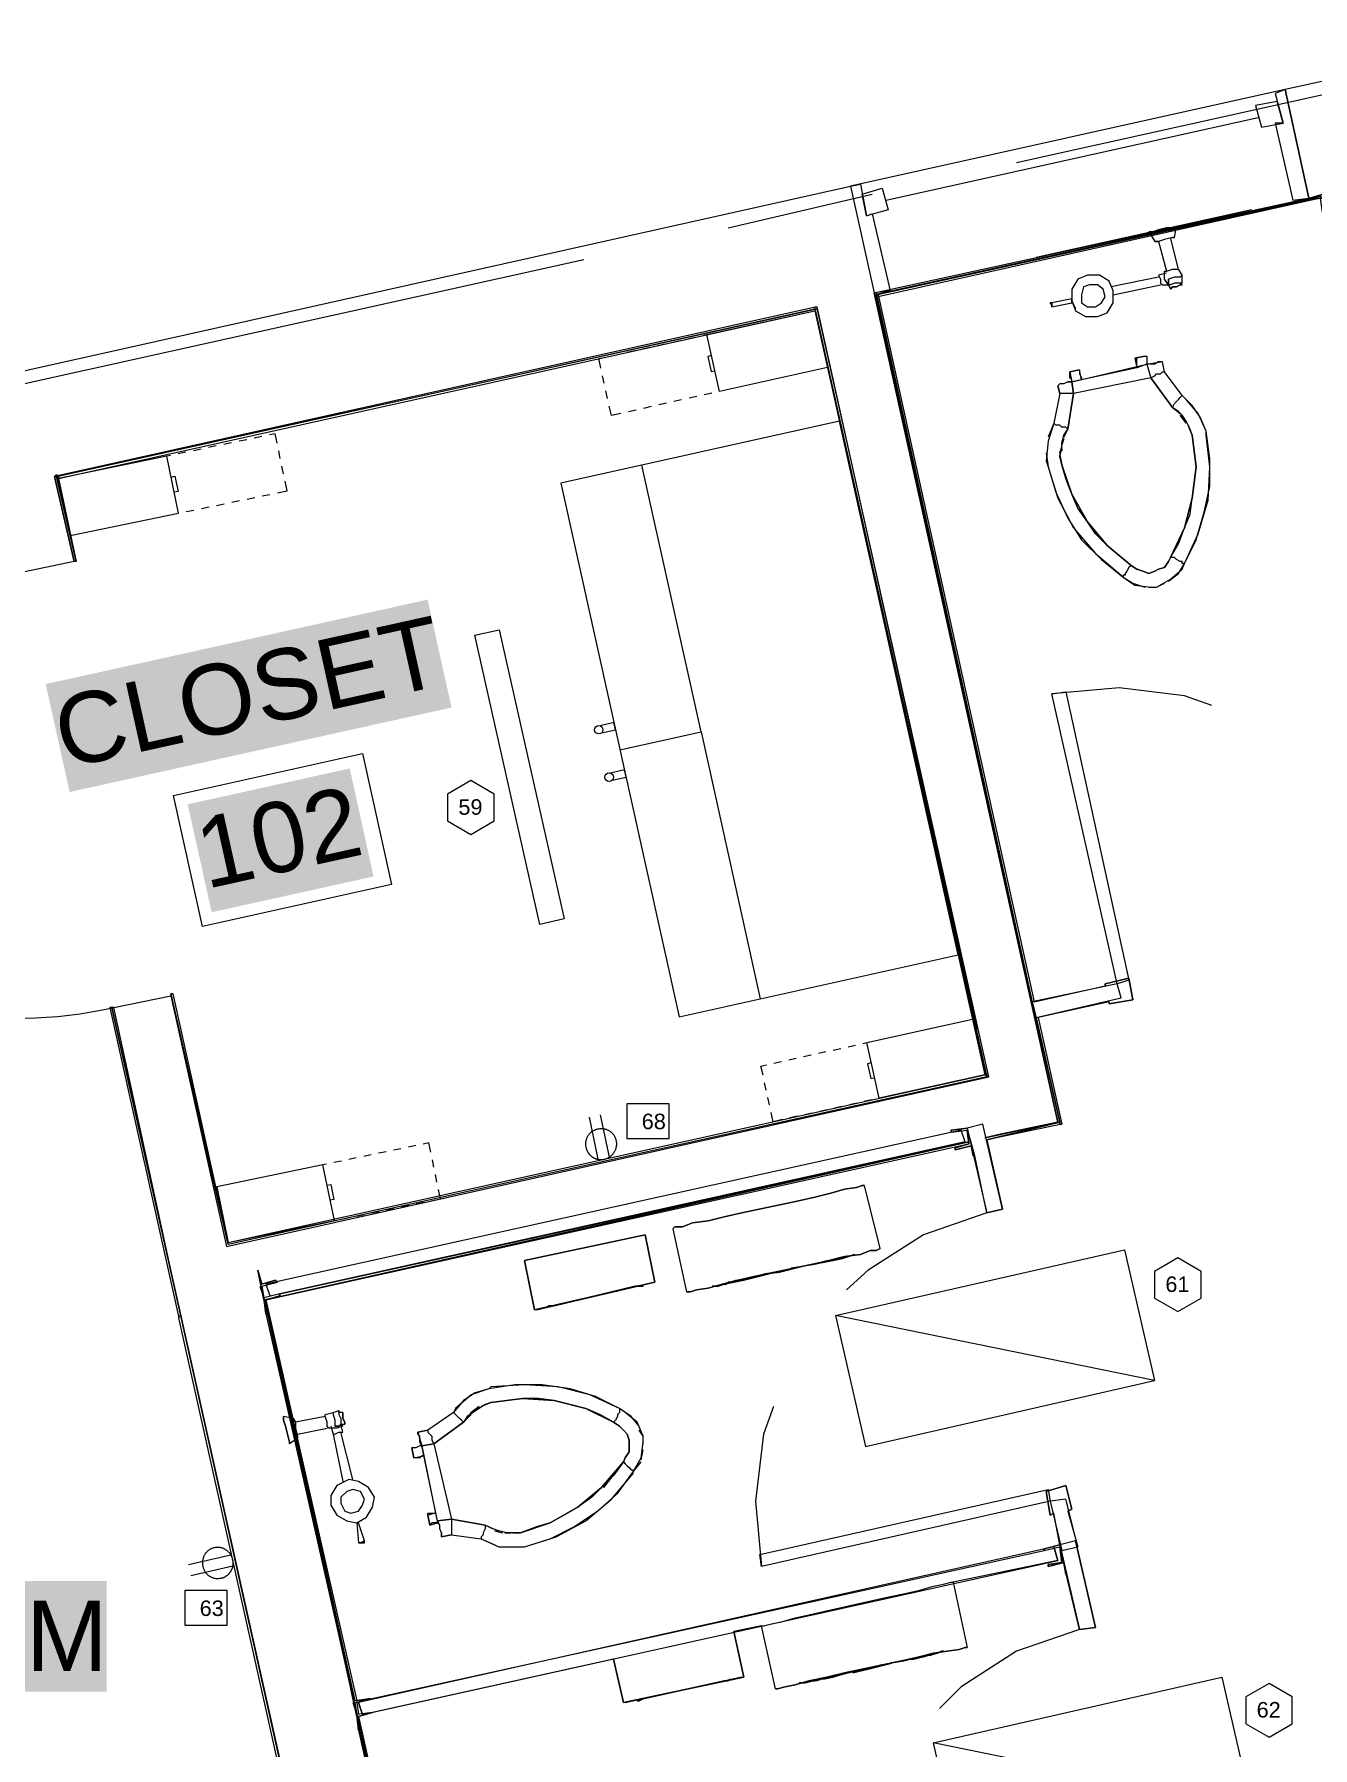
# Model space of a CAD drawing. Header units: inches. Extents: x 0.9 to 36.3, y 0.7 to 23.3.
# Drawn here: x 23.295 to 24.374, y 12.618 to 14.064 of the extents above; entities that cross this region are included whole.
import ezdxf

# ---------------------------------------------------------------- set-up
doc = ezdxf.new("R2010")
doc.units = ezdxf.units.IN
doc.layers.get('0').update_dxf_attribs({"color": 1})
for name, color, linetype, lineweight, true_color in [('Blocks', 7, 'Continuous', 5, 0x9a9c7f), ('Boarder for name', 7, 'Continuous', 5, 0x777777), ('Doors', 7, 'Continuous', 5, 0xf2db9c), ('Lights', 7, 'Continuous', 5, 0xff0a0a), ('Numbering Lights', 1, 'Continuous', 0, 0xff0000), ('PDF_Geometry', 7, 'Continuous', 9, 0x777777)]:
    doc.layers.add(name, color=color, linetype=linetype, lineweight=lineweight, true_color=true_color)
doc.layers.add('Numbering receptecles', color=170, linetype='Continuous', lineweight=0)
doc.layers.add('Receptacles', color=170, linetype='Continuous', lineweight=0)
doc.layers.add('PDF_Solid Fills', color=7, linetype='Continuous', true_color=0xffffff)
doc.layers.add('PDF_Text', color=7, linetype='Continuous')
doc.styles.add('PDF Arial', font='arial.ttf')
doc.styles.get("Standard").update_dxf_attribs({"font": 'arial.ttf'})

# ---------------------------------------------------------------- blocks, each defined once
blk = doc.blocks.new('File Cabinet - Letter')
at = {"linetype": 'Continuous'}
for p, q in [((0, 0), (15, 0)), ((0, -28.5), (0, 0)), ((15, 0), (15, -28.5)), ((15, -28.5), (0, -28.5)), ((0, -29.5), (0, -28.5)), ((5.5, -28.5), (5.5, -29.5)), ((5.5, -29.5), (9.5, -29.5)), ((9.5, -29.5), (9.5, -28.5)), ((15, -30.5), (15, -32.5)), ((0, -33.5), (0, -31.5)), ((15, -34.5), (15, -36.5)), ((0, -37.5), (0, -35.5)), ((0, -41.5), (0, -39.5)), ((15, -38.5), (15, -40.5)), ((0, -45.5), (0, -43.5)), ((15, -42.5), (15, -44.5)), ((0, -49.5), (0, -47.5)), ((15, -46.5), (15, -48.5)), ((0, -53.5), (0, -51.5)), ((15, -50.5), (15, -52.5)), ((0, -57), (0, -55.5)), ((2.5, -57), (0, -57)), ((6.5, -57), (4.5, -57)), ((10.5, -57), (8.5, -57)), ((15, -57), (12.5, -57)), ((15, -54.5), (15, -57))]:
    blk.add_line(p, q, dxfattribs=at)

msp = doc.modelspace()

# ---------------------------------------------------------------- linework, layer by layer
at = {"layer": 'Blocks', "linetype": 'ByBlock'}
for p, q in [((23.8579, 13.4755), (23.808, 13.7008)), ((23.7895, 13.4604), (23.8579, 13.4755)), ((23.8579, 13.4755), (23.9078, 13.2503))]:
    msp.add_line(p, q, dxfattribs=at)
msp.add_lwpolyline([(23.7395, 13.6856), (23.8396, 13.2351), (24.0748, 13.2874), (23.9747, 13.7379)], close=True, dxfattribs=at)
for points in [[(23.774, 13.4748), (23.7858, 13.4774), (23.7844, 13.4834), (23.7727, 13.4808)], [(23.7829, 13.4347), (23.7947, 13.4373), (23.7933, 13.4434), (23.7816, 13.4408)]]:
    msp.add_lwpolyline(points, dxfattribs=at)
for centre in [(23.7716, 13.4774), (23.7804, 13.4373)]:
    msp.add_circle(centre, 0.00359, dxfattribs=at)
at = {"layer": 'Boarder for name', "linetype": 'ByBlock'}
msp.add_lwpolyline([(23.4128, 13.422), (23.5723, 13.4573), (23.5968, 13.3467), (23.4374, 13.3113)], close=True, dxfattribs=at)
at = {"layer": 'Doors', "linetype": 'ByBlock'}
for points in [[(24.289, 13.4978), (24.2657, 13.5061), (24.2107, 13.5128), (24.154, 13.5078), (24.1657, 13.5095), (24.219, 13.2661), (24.209, 13.2628), (24.154, 13.5078)], [(24.199, 13.2628), (24.219, 13.2678), (24.199, 13.2628)], [(24.2023, 13.2461), (24.2223, 13.2495), (24.2023, 13.2461)], [(24.2023, 13.2478), (24.2023, 13.2461), (24.2023, 13.2478)], [(24.099, 13.0695), (24.0457, 13.0511), (23.999, 13.0211), (23.9807, 13.0045)], [(23.4857, 13.0078), (23.489, 12.9978), (23.4907, 12.9845), (23.489, 12.9978), (23.4924, 12.9845), (23.4907, 12.9845), (23.5624, 12.6678), (23.5657, 12.6578), (23.5774, 12.6595), (23.579, 12.6595), (24.1474, 12.7845), (24.1474, 12.7861), (24.1607, 12.7895), (24.1557, 12.8161)], [(23.919, 12.9061), (23.9107, 12.8828), (23.904, 12.8261), (23.909, 12.7711), (23.9074, 12.7811), (24.1507, 12.8361), (24.1524, 12.8261), (23.909, 12.7711)], [(24.1524, 12.8145), (24.149, 12.8345), (24.1524, 12.8145)], [(24.1707, 12.8195), (24.1657, 12.8395), (24.1707, 12.8195)], [(24.1673, 12.8178), (24.1707, 12.8195), (24.1673, 12.8178)], [(24.1673, 12.8178), (24.1757, 12.7878)], [(24.1773, 12.7178), (24.124, 12.6995), (24.0774, 12.6695), (24.059, 12.6512)]]:
    msp.add_lwpolyline(points, dxfattribs=at)
for points in [[(24.219, 13.2678), (24.2223, 13.2495)], [(24.199, 13.2628), (24.199, 13.2611)], [(24.149, 12.8345), (24.1657, 12.8395)], [(24.1524, 12.8145), (24.1557, 12.8161)]]:
    msp.add_lwpolyline(points, close=True, dxfattribs=at)
msp.add_arc((23.2808, 13.6101), 0.3762, 192.8969, 282.5197, dxfattribs=at)
at = {"layer": 'Lights', "linetype": 'ByBlock'}
msp.add_lwpolyline([(23.6671, 13.5571), (23.6876, 13.5617), (23.7425, 13.3177), (23.722, 13.3131)], close=True, dxfattribs=at)
for points in [[(23.9715, 12.9829), (24.2152, 13.0385), (24.2404, 12.9281), (23.9715, 12.9829), (23.9966, 12.8725), (24.2404, 12.9281)], [(24.0537, 12.6222), (24.2974, 12.6777), (24.3226, 12.5673), (24.0537, 12.6222), (24.0788, 12.5118), (24.3226, 12.5673)]]:
    msp.add_lwpolyline(points, dxfattribs=at)
at = {"layer": 'Numbering Lights', "linetype": 'ByBlock', "ltscale": 0.001}
for points in [[(23.6637, 13.4344), (23.6441, 13.4231), (23.6441, 13.4004), (23.6637, 13.389), (23.6834, 13.4004), (23.6834, 13.4231)], [(24.2602, 13.0316), (24.2405, 13.0202), (24.2405, 12.9975), (24.2602, 12.9862), (24.2798, 12.9975), (24.2798, 13.0202)], [(24.3372, 12.6724), (24.3175, 12.6611), (24.3175, 12.6384), (24.3372, 12.6271), (24.3568, 12.6384), (24.3568, 12.6611)]]:
    msp.add_lwpolyline(points, close=True, dxfattribs=at)
at = {"layer": 'Numbering receptecles', "linetype": 'ByBlock', "ltscale": 0.001}
for points in [[(23.7957, 13.162), (23.8307, 13.162), (23.8307, 13.1321), (23.7957, 13.1321)], [(23.4228, 12.7511), (23.4578, 12.7511), (23.4578, 12.7212), (23.4228, 12.7212)]]:
    msp.add_lwpolyline(points, close=True, dxfattribs=at)
at = {"layer": 'PDF_Geometry', "linetype": 'ByBlock'}
for points in [[(24.124, 13.9561), (24.6123, 14.0644)], [(24.5173, 13.3178), (24.7507, 12.2762), (24.7973, 12.2862), (25.3906, 12.4178), (25.399, 12.3778), (25.4473, 12.3878), (25.434, 12.4495), (25.6623, 12.4995), (25.6523, 12.5478), (25.4223, 12.4978), (25.374, 12.4862), (24.7823, 12.3545), (24.4307, 13.9394), (24.4623, 13.9478), (24.4423, 14.0378), (24.3507, 14.0178), (24.3707, 13.9261), (24.3823, 13.9294), (24.3823, 13.9278)], [(24.0974, 13.1328), (24.159, 13.1461), (24.004, 13.8461), (24.3707, 13.9261), (24.3507, 14.0178), (23.984, 13.9361), (24.004, 13.8461)], [(24.3507, 14.0178), (24.3423, 14.0144), (24.349, 13.9894), (24.3423, 13.9894), (24.3573, 13.9244), (24.3707, 13.9261)], [(24.014, 13.9244), (24.329, 13.9944)], [(22.9691, 13.7094), (23.984, 13.9361), (24.004, 13.8461), (24.159, 13.1461), (24.1107, 13.1361), (24.0974, 13.1328)], [(23.8807, 13.9011), (24.0024, 13.9294)], [(23.984, 13.9361), (23.9924, 13.9378), (23.9974, 13.9111), (24.0024, 13.9128), (24.0174, 13.8478), (24.004, 13.8461)], [(24.3823, 13.9294), (24.3823, 13.9278), (24.004, 13.8444)], [(24.3923, 13.9294), (24.3807, 13.9261), (24.369, 13.9244), (24.3807, 13.9261), (24.3823, 13.9261), (24.3807, 13.9261), (24.0074, 13.8428)], [(24.4023, 13.5761), (24.4573, 13.5878), (24.384, 13.9144), (24.3823, 13.9144), (24.3807, 13.9261), (24.369, 13.9244), (24.3807, 13.9261), (24.3807, 13.9278), (24.369, 13.9244), (24.3807, 13.9278), (24.3907, 13.9294)], [(24.0057, 13.8461), (24.1374, 13.2478), (24.0057, 13.8444), (24.369, 13.9244)], [(24.3223, 13.9161), (24.1407, 13.8761)], [(24.3807, 13.9278), (24.369, 13.9244), (24.3807, 13.9278)], [(24.2573, 13.8928), (24.259, 13.9028)], [(24.2357, 13.8978), (24.2407, 13.8894), (24.244, 13.8894), (24.2507, 13.8644)], [(24.2557, 13.8928), (24.2573, 13.8928), (24.2557, 13.8928), (24.249, 13.8911), (24.244, 13.8894), (24.2407, 13.8894)], [(24.264, 13.8544), (24.264, 13.8611), (24.2607, 13.8661), (24.254, 13.8928)], [(23.2707, 13.7661), (23.759, 13.8744)], [(24.174, 13.8311), (24.1823, 13.8261), (24.1923, 13.8261), (24.2007, 13.8294), (24.2057, 13.8378), (24.2057, 13.8478), (24.2023, 13.8561), (24.194, 13.8611), (24.184, 13.8611), (24.1757, 13.8578), (24.1707, 13.8494), (24.1707, 13.8394), (24.174, 13.8311), (24.1823, 13.8261), (24.1923, 13.8261), (24.2007, 13.8294), (24.2057, 13.8378), (24.2057, 13.8478), (24.2023, 13.8561), (24.194, 13.8611), (24.184, 13.8611), (24.1757, 13.8578), (24.1707, 13.8494), (24.1707, 13.8394), (24.174, 13.8328)], [(24.244, 13.8594), (24.204, 13.8511)], [(24.2507, 13.8628), (24.244, 13.8611), (24.2457, 13.8578), (24.2457, 13.8544), (24.2473, 13.8528), (24.2523, 13.8528), (24.254, 13.8494)], [(24.264, 13.8528), (24.2623, 13.8544), (24.264, 13.8544), (24.2623, 13.8544), (24.2573, 13.8544), (24.254, 13.8528), (24.2523, 13.8528), (24.249, 13.8578), (24.249, 13.8644), (24.2507, 13.8644), (24.2557, 13.8661), (24.259, 13.8661), (24.2607, 13.8661)], [(24.264, 13.8611), (24.2623, 13.8594), (24.2573, 13.8594), (24.2523, 13.8578)], [(24.004, 13.8461), (24.004, 13.8461)], [(24.0074, 13.8444), (24.139, 13.2478), (24.199, 13.2611)], [(24.2057, 13.8444), (24.2457, 13.8528)], [(24.2573, 13.8544), (24.254, 13.8528), (24.2523, 13.8528)], [(22.2958, 10.8096), (23.8224, 11.1479), (23.8274, 11.1495), (23.419, 12.9828), (23.3624, 13.2428), (23.4107, 13.2528), (23.4574, 13.0411), (24.1007, 13.1845), (23.9557, 13.8344), (23.3124, 13.6911), (23.3291, 13.6194), (23.2807, 13.6094)], [(23.9557, 13.8344), (23.3124, 13.6911), (23.9557, 13.8328)], [(23.3157, 13.6911), (23.3157, 13.6894), (23.3307, 13.6194), (23.3141, 13.6911), (23.954, 13.8328), (24.099, 13.1845), (23.954, 13.8344), (23.9557, 13.8344), (24.0907, 13.2245)], [(23.3157, 13.6894), (23.954, 13.8311), (24.0974, 13.1861), (24.099, 13.1861), (24.099, 13.1845), (23.459, 13.0428), (23.4107, 13.2545), (23.459, 13.0428), (23.459, 13.0445), (23.4124, 13.2545), (23.4107, 13.2545), (23.4107, 13.2528), (23.4574, 13.0411), (24.1007, 13.1845)], [(24.1707, 13.8411), (24.154, 13.8378), (24.1524, 13.8378)], [(24.154, 13.8344), (24.1707, 13.8378)], [(24.154, 13.8344), (24.154, 13.8344)], [(24.1673, 13.7711), (24.1707, 13.7711), (24.234, 13.7861), (24.2373, 13.7744), (24.1723, 13.7611), (24.1707, 13.7711), (24.1673, 13.7711), (24.164, 13.7694), (24.1624, 13.7694), (24.1607, 13.7694), (24.159, 13.7678), (24.1607, 13.7611), (24.1557, 13.7361), (24.1507, 13.7211), (24.149, 13.7044), (24.1507, 13.6994), (24.159, 13.6728), (24.1723, 13.6478), (24.1907, 13.6261), (24.2123, 13.6078), (24.214, 13.6061), (24.224, 13.5994), (24.2373, 13.5978), (24.2423, 13.5978), (24.254, 13.6044), (24.264, 13.6128), (24.2657, 13.6178), (24.2773, 13.6428), (24.2857, 13.6711), (24.2873, 13.6994), (24.284, 13.7261), (24.284, 13.7294), (24.2773, 13.7444), (24.2673, 13.7561), (24.264, 13.7594), (24.249, 13.7794), (24.2473, 13.7878), (24.2457, 13.7878), (24.244, 13.7878), (24.2407, 13.7861), (24.2373, 13.7861), (24.234, 13.7861), (24.2457, 13.7878)], [(24.2323, 13.7928), (24.224, 13.7911), (24.2323, 13.7928), (24.234, 13.7928), (24.234, 13.7911), (24.234, 13.7894), (24.234, 13.7878), (24.234, 13.7861), (24.2257, 13.7828), (24.179, 13.7728), (24.1707, 13.7711), (24.1723, 13.7611), (24.1673, 13.7311), (24.164, 13.7244), (24.1673, 13.7311), (24.1657, 13.7328), (24.1624, 13.7328), (24.1607, 13.7344), (24.159, 13.7344), (24.1574, 13.7344), (24.1557, 13.7361), (24.1507, 13.7244)], [(24.234, 13.7861), (24.2373, 13.7744), (24.2407, 13.7761), (24.2423, 13.7778), (24.2457, 13.7778), (24.2473, 13.7794), (24.249, 13.7794), (24.2473, 13.7878)], [(24.2373, 13.7744), (24.2557, 13.7494), (24.2623, 13.7444), (24.2557, 13.7494), (24.2373, 13.7744), (24.1723, 13.7611), (24.1707, 13.7611), (24.1673, 13.7611), (24.164, 13.7611), (24.1624, 13.7611), (24.1607, 13.7611), (24.1557, 13.7361)], [(24.2523, 13.6028), (24.2607, 13.6094), (24.2657, 13.6178), (24.2757, 13.6378), (24.2823, 13.6611), (24.2873, 13.6828), (24.2873, 13.7061), (24.284, 13.7294), (24.279, 13.7411), (24.2723, 13.7511), (24.264, 13.7594), (24.249, 13.7794)], [(24.1607, 13.7611), (24.159, 13.7678)], [(24.1624, 13.7011), (24.1607, 13.7078), (24.1624, 13.7144), (24.1624, 13.7194), (24.164, 13.7261), (24.1673, 13.7311), (24.1723, 13.7611)], [(24.269, 13.7344), (24.2723, 13.7261), (24.2707, 13.7311), (24.2673, 13.7378), (24.264, 13.7428), (24.2607, 13.7461), (24.2557, 13.7494), (24.2573, 13.7528), (24.259, 13.7544), (24.2607, 13.7561), (24.2623, 13.7578), (24.264, 13.7594)], [(24.2557, 13.7494), (24.2623, 13.7444)], [(24.2673, 13.7361), (24.2623, 13.7428), (24.2673, 13.7361), (24.264, 13.7428)], [(24.1607, 13.7111), (24.1624, 13.7161), (24.1607, 13.7111), (24.1607, 13.7094), (24.1624, 13.7011), (24.1707, 13.6761), (24.184, 13.6528), (24.2007, 13.6328), (24.2207, 13.6161), (24.2257, 13.6128), (24.2307, 13.6111), (24.2357, 13.6094), (24.2407, 13.6111), (24.244, 13.6128), (24.249, 13.6144), (24.2523, 13.6194), (24.254, 13.6228), (24.2657, 13.6478), (24.2723, 13.6728), (24.2757, 13.6994), (24.2723, 13.7261), (24.269, 13.7344), (24.2723, 13.7261), (24.2757, 13.6994), (24.2723, 13.6728), (24.2657, 13.6478), (24.254, 13.6228), (24.2607, 13.6344), (24.2657, 13.6478), (24.2707, 13.6594), (24.2723, 13.6728), (24.274, 13.6861), (24.2757, 13.6994), (24.274, 13.7128), (24.2723, 13.7261), (24.2757, 13.6994), (24.2723, 13.6728), (24.2657, 13.6478), (24.254, 13.6228)], [(24.1624, 13.7211), (24.1624, 13.7194)], [(24.1624, 13.7144), (24.1624, 13.7128)], [(24.149, 13.7111), (24.1507, 13.6994), (24.1574, 13.6778), (24.1673, 13.6561), (24.179, 13.6378), (24.1957, 13.6211), (24.214, 13.6061), (24.2223, 13.6011), (24.2323, 13.5978)], [(24.2657, 13.6178), (24.264, 13.6178), (24.264, 13.6194), (24.2623, 13.6194), (24.259, 13.6211), (24.2573, 13.6228), (24.254, 13.6228), (24.2523, 13.6194), (24.249, 13.6144), (24.244, 13.6128), (24.2407, 13.6111), (24.2357, 13.6094), (24.2307, 13.6111), (24.2257, 13.6128), (24.2207, 13.6161), (24.2007, 13.6328), (24.184, 13.6528), (24.1707, 13.6761), (24.1624, 13.7011), (24.1607, 13.7094)], [(24.2207, 13.6161), (24.2107, 13.6244), (24.2007, 13.6328), (24.1907, 13.6428), (24.184, 13.6528), (24.1757, 13.6644), (24.1707, 13.6761), (24.1657, 13.6894), (24.1624, 13.7011), (24.1707, 13.6761), (24.184, 13.6528), (24.2007, 13.6328), (24.2207, 13.6161), (24.219, 13.6144), (24.2173, 13.6111), (24.2157, 13.6094), (24.2157, 13.6078), (24.214, 13.6078), (24.214, 13.6061)], [(23.3307, 13.6194), (23.3307, 13.6194)], [(24.2357, 13.5978), (24.2423, 13.5978), (24.249, 13.6011)], [(23.419, 12.9828), (23.3624, 13.2428), (23.3607, 13.2428), (23.359, 13.2428), (23.4174, 12.9811), (23.4174, 12.9828), (23.419, 12.9828), (23.7907, 11.3145)], [(23.419, 12.9828), (23.3607, 13.2428), (23.419, 12.9828)], [(24.2023, 13.2478), (24.1424, 13.2345), (24.1624, 13.1445), (24.1607, 13.1445), (24.1607, 13.1461), (24.1607, 13.1445), (24.1624, 13.1445), (24.099, 13.1311), (24.1607, 13.1461), (24.099, 13.1311), (24.1124, 13.0728), (24.0957, 13.1445), (24.0824, 13.1411), (24.099, 13.0695), (24.1124, 13.0728), (24.099, 13.0695), (24.089, 13.1178), (24.0874, 13.1178), (24.0857, 13.1261), (24.0724, 13.1228), (24.0724, 13.1245), (24.084, 13.1278), (24.0824, 13.1395)], [(24.1407, 13.2345), (24.1607, 13.1461), (24.1407, 13.2345)], [(24.069, 13.1378), (24.069, 13.1395), (24.0824, 13.1411)], [(24.0807, 13.1295), (23.5024, 13.0011), (23.5024, 12.9995), (23.4907, 12.9961), (24.084, 13.1278)], [(24.084, 13.1295), (23.4907, 12.9961), (24.084, 13.1295)], [(23.5024, 13.0011), (24.084, 13.1295)], [(23.5024, 13.0011), (24.084, 13.1295)], [(24.009, 13.0395), (23.9957, 13.0928)], [(23.834, 13.0561), (23.8457, 13.0028)], [(23.9774, 13.0311), (23.9757, 13.0311), (23.9724, 13.0311), (23.9674, 13.0295), (23.9607, 13.0278), (23.954, 13.0261), (23.934, 13.0228), (23.9507, 13.0261), (23.9574, 13.0278), (23.964, 13.0295), (23.969, 13.0295), (23.974, 13.0311), (23.9774, 13.0311), (23.9774, 13.0328)], [(23.489, 12.9961), (23.484, 13.0211), (23.4874, 13.0095), (23.499, 13.0128), (23.5007, 13.0111)], [(23.4874, 13.0078), (23.489, 12.9978)], [(23.819, 13.0111), (23.719, 12.9878), (23.819, 13.0111)], [(23.8024, 13.0078), (23.734, 12.9911), (23.8024, 13.0078)], [(23.489, 12.9978), (23.8957, 11.1645), (24.534, 11.3062)], [(23.4907, 12.9961), (23.4907, 12.9961)], [(23.4907, 12.9845), (23.4924, 12.9845), (23.4907, 12.9961), (23.5657, 12.6578), (23.4907, 12.9961), (23.5674, 12.6578)], [(23.4907, 12.9961), (23.4907, 12.9961)], [(23.7857, 11.3262), (23.4174, 12.9811), (23.4174, 12.9828)], [(23.7874, 11.3262), (23.419, 12.9828), (23.7874, 11.3262)], [(23.639, 12.7995), (23.639, 12.7961), (23.6474, 12.7978), (23.6724, 12.7945), (23.6874, 12.7878), (23.704, 12.7878), (23.709, 12.7878), (23.7357, 12.7961), (23.7607, 12.8095), (23.7824, 12.8278), (23.8007, 12.8495), (23.8007, 12.8511), (23.8074, 12.8628), (23.809, 12.8761), (23.809, 12.8811), (23.804, 12.8928), (23.794, 12.9011), (23.789, 12.9045), (23.764, 12.9161), (23.7374, 12.9228), (23.709, 12.9245), (23.6807, 12.9228), (23.679, 12.9211), (23.664, 12.9161), (23.6507, 12.9045), (23.649, 12.9011), (23.6274, 12.8861), (23.619, 12.8845), (23.6274, 12.8861), (23.6274, 12.8845), (23.629, 12.8828), (23.6307, 12.8811), (23.6307, 12.8778), (23.6324, 12.8745), (23.6224, 12.8728), (23.624, 12.8645), (23.634, 12.8161), (23.6357, 12.8078), (23.6374, 12.8061)], [(23.8057, 12.8895), (23.799, 12.8978), (23.789, 12.9045), (23.769, 12.9145), (23.7474, 12.9211), (23.724, 12.9245), (23.7007, 12.9245), (23.679, 12.9211), (23.6674, 12.9178), (23.6574, 12.9111), (23.649, 12.9011), (23.6274, 12.8861)], [(23.5557, 12.9011), (23.5524, 12.9011), (23.5524, 12.9028), (23.5524, 12.8995), (23.554, 12.8961), (23.554, 12.8911), (23.5557, 12.8895), (23.5507, 12.8878), (23.544, 12.8878), (23.5424, 12.8895), (23.5424, 12.8928), (23.5407, 12.8978), (23.5407, 12.8995), (23.5474, 12.9011), (23.5524, 12.9028)], [(23.6707, 12.9061), (23.664, 12.9011), (23.6574, 12.8928), (23.6324, 12.8745), (23.6474, 12.8111), (23.6757, 12.8061), (23.6824, 12.8028), (23.6757, 12.8061), (23.6757, 12.8028), (23.674, 12.7995), (23.674, 12.7978), (23.6724, 12.7961), (23.6724, 12.7945), (23.684, 12.7895)], [(23.6724, 12.9061), (23.6807, 12.9095), (23.6757, 12.9078), (23.6707, 12.9045), (23.6657, 12.9011), (23.6607, 12.8978), (23.6574, 12.8928), (23.6557, 12.8945), (23.654, 12.8961), (23.6524, 12.8978), (23.6507, 12.8995), (23.649, 12.9011)], [(23.664, 12.9011), (23.6707, 12.9061), (23.6657, 12.9011)], [(23.7924, 12.8595), (23.784, 12.8478), (23.774, 12.8378), (23.7657, 12.8295), (23.754, 12.8211), (23.7424, 12.8145), (23.7307, 12.8078), (23.719, 12.8045), (23.7057, 12.7995), (23.7307, 12.8078), (23.754, 12.8211), (23.774, 12.8378), (23.754, 12.8211), (23.7307, 12.8078), (23.7057, 12.7995), (23.699, 12.7995), (23.7057, 12.7995), (23.7307, 12.8078), (23.754, 12.8211), (23.774, 12.8378), (23.7924, 12.8595), (23.794, 12.8628), (23.7974, 12.8678), (23.7974, 12.8728), (23.7974, 12.8778), (23.7957, 12.8828), (23.7924, 12.8861), (23.789, 12.8895), (23.784, 12.8928), (23.7607, 12.9045), (23.734, 12.9111), (23.7074, 12.9128), (23.6807, 12.9095), (23.6724, 12.9061), (23.6807, 12.9095), (23.7074, 12.9128), (23.734, 12.9111), (23.7607, 12.9045), (23.784, 12.8928), (23.7724, 12.8995), (23.7607, 12.9045), (23.7474, 12.9078), (23.734, 12.9111), (23.7207, 12.9128), (23.7074, 12.9128), (23.694, 12.9111), (23.6807, 12.9095), (23.7074, 12.9128), (23.734, 12.9111), (23.7607, 12.9045), (23.784, 12.8928)], [(23.789, 12.9045), (23.789, 12.9028), (23.789, 12.9011), (23.7874, 12.8995), (23.7874, 12.8978), (23.7857, 12.8945), (23.784, 12.8928), (23.789, 12.8895), (23.7924, 12.8861), (23.7957, 12.8828), (23.7974, 12.8778), (23.7974, 12.8728), (23.7974, 12.8678), (23.794, 12.8628), (23.7924, 12.8595), (23.7757, 12.8378), (23.7924, 12.8595), (23.794, 12.8578), (23.7957, 12.8561), (23.7974, 12.8545), (23.799, 12.8528), (23.8007, 12.8528), (23.8007, 12.8511)], [(23.514, 12.8961), (23.5057, 12.8978)], [(23.5407, 12.8978), (23.5157, 12.8928), (23.514, 12.8961), (23.5157, 12.8928), (23.5157, 12.8878), (23.5174, 12.8811), (23.5174, 12.8795), (23.5107, 12.8745)], [(23.5174, 12.8828), (23.5424, 12.8878)], [(23.5457, 12.8895), (23.5474, 12.8828), (23.549, 12.8828), (23.5524, 12.8845), (23.5557, 12.8845), (23.554, 12.8911), (23.5574, 12.8911)], [(23.5474, 12.9011), (23.5474, 12.8995), (23.549, 12.8945), (23.549, 12.8895)], [(23.554, 12.8961), (23.554, 12.8928), (23.554, 12.8911), (23.5557, 12.8895)], [(23.6224, 12.8728), (23.6324, 12.8745), (23.6574, 12.8928), (23.664, 12.8995), (23.6574, 12.8928)], [(23.5174, 12.8795), (23.5174, 12.8811)], [(23.5474, 12.8828), (23.5557, 12.8428)], [(23.564, 12.8445), (23.554, 12.8845)], [(23.6474, 12.7978), (23.639, 12.7961), (23.639, 12.7978), (23.639, 12.7995), (23.6374, 12.8028), (23.6374, 12.8061), (23.6357, 12.8095), (23.6224, 12.8728), (23.6207, 12.8728), (23.6174, 12.8711), (23.6157, 12.8711), (23.614, 12.8711), (23.6157, 12.8628), (23.614, 12.8711)], [(23.6324, 12.8745), (23.6474, 12.8111), (23.6357, 12.8095), (23.6474, 12.8111)], [(23.809, 12.8745), (23.809, 12.8811), (23.8057, 12.8861)], [(23.6957, 12.7878), (23.709, 12.7878), (23.7307, 12.7945), (23.7507, 12.8045), (23.7707, 12.8178), (23.7874, 12.8328), (23.8007, 12.8511), (23.8074, 12.8595)], [(23.8074, 12.8611), (23.809, 12.8695)], [(23.5674, 12.8078), (23.569, 12.7911)], [(23.5674, 12.8078), (23.569, 12.8078), (23.5674, 12.8078)], [(23.574, 12.7911), (23.574, 12.7928), (23.569, 12.8078)], [(23.7057, 12.7995), (23.699, 12.7995), (23.694, 12.7995), (23.6874, 12.8011), (23.6824, 12.8028), (23.6757, 12.8061), (23.6474, 12.8111), (23.6474, 12.8078), (23.6474, 12.8045), (23.6474, 12.8028), (23.6474, 12.7995), (23.6474, 12.7978), (23.6724, 12.7945)], [(23.689, 12.7995), (23.684, 12.8011), (23.6907, 12.7995)], [(23.6857, 12.8011), (23.6874, 12.8011)], [(23.569, 12.7911), (23.569, 12.7911)], [(23.5724, 12.6462), (24.159, 12.7761), (24.1557, 12.7878), (23.569, 12.6562), (23.5724, 12.6462), (23.569, 12.6562)], [(23.694, 12.7995), (23.6957, 12.7995)], [(24.1557, 12.7878), (24.159, 12.7761), (24.0707, 12.7578), (24.0824, 12.7028)], [(24.174, 12.7928), (24.1907, 12.7195), (24.174, 12.7928), (24.1607, 12.7895), (24.1773, 12.7178), (24.1907, 12.7195), (24.1773, 12.7178), (24.1657, 12.7661), (24.1657, 12.7645), (24.164, 12.7745), (24.1507, 12.7711), (24.1507, 12.7728), (24.1624, 12.7745), (24.1607, 12.7878)], [(23.909, 12.7211), (23.9107, 12.7211), (23.9174, 12.7228), (23.9257, 12.7245), (23.9374, 12.7278), (23.9524, 12.7311), (23.9674, 12.7345), (24.0124, 12.7445), (24.0274, 12.7478), (24.0424, 12.7511), (24.054, 12.7545), (24.0624, 12.7561), (24.069, 12.7578), (24.0707, 12.7578)], [(23.9207, 12.6678), (23.909, 12.7211), (23.8857, 12.7161)], [(23.784, 12.6928), (23.5807, 12.6478), (23.569, 12.6445)], [(23.9524, 12.6745), (23.954, 12.6745), (23.9574, 12.6762), (23.9624, 12.6762), (23.969, 12.6778), (23.9757, 12.6795), (23.994, 12.6845), (23.979, 12.6812), (23.9724, 12.6795), (23.9657, 12.6778), (23.9607, 12.6762), (23.9557, 12.6745), (23.9524, 12.6745), (23.9507, 12.6745)], [(23.8924, 12.6778), (23.794, 12.6562), (23.8924, 12.6778)], [(23.8774, 12.6745), (23.809, 12.6595), (23.8774, 12.6745)], [(23.5674, 12.6445), (23.5624, 12.6678), (23.5657, 12.6578), (23.5774, 12.6595), (23.579, 12.6595), (23.5774, 12.6595), (23.5657, 12.6578), (23.5624, 12.6678)], [(23.564, 12.6562), (23.5674, 12.6462), (23.569, 12.6328), (23.5674, 12.6462), (23.5707, 12.6328), (23.569, 12.6328), (23.6407, 12.3112), (23.6424, 12.3112), (23.644, 12.2995), (23.6574, 12.3028), (23.6574, 12.3012), (23.6574, 12.3028), (23.644, 12.2995), (23.6424, 12.3112), (23.6407, 12.3112)], [(23.5657, 12.6562), (23.5674, 12.6462)], [(23.5674, 12.6562), (23.569, 12.6462)], [(23.569, 12.6445), (23.5807, 12.6478), (23.569, 12.6445)], [(23.569, 12.6328), (23.5707, 12.6328), (23.569, 12.6445), (23.644, 12.2995), (23.569, 12.6445), (23.6457, 12.3012)]]:
    msp.add_lwpolyline(points, dxfattribs=at)
for points in [[(24.3257, 14.0044), (24.3307, 13.9861), (24.349, 13.9894), (24.344, 14.0078)], [(24.0107, 13.9344), (24.0157, 13.9161), (23.9974, 13.9111), (23.994, 13.9294)], [(24.2357, 13.8978), (24.239, 13.8978), (24.244, 13.8994), (24.2507, 13.9011), (24.2573, 13.9011), (24.259, 13.9028), (24.2573, 13.9011), (24.2507, 13.9011), (24.244, 13.8994), (24.239, 13.8978)], [(24.2523, 13.8528), (24.2523, 13.8561), (24.2523, 13.8578), (24.2523, 13.8561)], [(24.1907, 13.8344), (24.1957, 13.8378), (24.199, 13.8428), (24.1973, 13.8494), (24.1923, 13.8528), (24.1857, 13.8528), (24.1807, 13.8511), (24.179, 13.8444), (24.179, 13.8378), (24.184, 13.8344)], [(24.254, 13.8494), (24.2557, 13.8511), (24.259, 13.8511), (24.2623, 13.8528), (24.264, 13.8528), (24.2623, 13.8528), (24.259, 13.8511), (24.2557, 13.8511)], [(24.154, 13.8361), (24.1524, 13.8378), (24.154, 13.8361), (24.154, 13.8344), (24.154, 13.8361), (24.154, 13.8378), (24.154, 13.8361), (24.154, 13.8344)], [(24.1707, 13.8394), (24.1707, 13.8411), (24.1707, 13.8394), (24.1707, 13.8378)], [(24.2257, 13.7828), (24.2257, 13.7861), (24.2257, 13.7878), (24.2257, 13.7894), (24.2257, 13.7911), (24.224, 13.7911)], [(24.169, 13.7794), (24.1773, 13.7811)], [(24.1707, 13.7711), (24.1707, 13.7728), (24.169, 13.7744), (24.169, 13.7761), (24.169, 13.7778), (24.169, 13.7794)], [(24.179, 13.7728), (24.1773, 13.7811), (24.1773, 13.7794), (24.1773, 13.7778), (24.179, 13.7744)], [(24.164, 13.7228), (24.1624, 13.7178)], [(23.3291, 13.6194), (23.3124, 13.6911), (23.3141, 13.6928), (23.3307, 13.6194)], [(24.1407, 13.2345), (24.2123, 13.2511), (24.209, 13.2628), (24.1374, 13.2478)], [(24.0974, 13.1861), (24.099, 13.1861), (24.099, 13.1845), (23.459, 13.0428), (23.459, 13.0445)], [(23.494, 12.9995), (24.0807, 13.1295), (24.0774, 13.1395), (23.4907, 13.0095)], [(24.0824, 13.1395), (24.084, 13.1278), (24.0724, 13.1245), (24.0724, 13.1228), (24.0857, 13.1261), (24.0874, 13.1178), (24.089, 13.1178), (24.0824, 13.1411), (24.069, 13.1395), (24.069, 13.1378)], [(24.084, 13.1295), (24.084, 13.1278), (24.0724, 13.1245), (24.0724, 13.1228), (24.0857, 13.1261), (24.0874, 13.1178), (24.089, 13.1178), (24.0874, 13.1178), (24.0857, 13.1261), (24.0724, 13.1228), (24.0724, 13.1245), (24.084, 13.1278)], [(23.939, 13.0795), (23.954, 13.0828), (23.9674, 13.0861), (23.979, 13.0895), (23.989, 13.0911), (23.994, 13.0928), (23.9957, 13.0928), (23.994, 13.0928), (23.989, 13.0911), (23.979, 13.0895), (23.9674, 13.0861), (23.954, 13.0828), (23.939, 13.0795), (23.8924, 13.0695), (23.8774, 13.0661), (23.864, 13.0628), (23.8507, 13.0611), (23.8424, 13.0578), (23.8357, 13.0578), (23.834, 13.0561), (23.8357, 13.0578), (23.8424, 13.0578), (23.8507, 13.0611), (23.864, 13.0628), (23.8774, 13.0661), (23.8924, 13.0695)], [(23.8107, 13.0511), (23.709, 13.0295), (23.7174, 12.9878), (23.819, 13.0111), (23.8107, 13.0511), (23.819, 13.0111), (23.7174, 12.9878), (23.709, 13.0295)], [(23.9507, 13.0261), (23.904, 13.0161), (23.889, 13.0128), (23.8757, 13.0095), (23.864, 13.0061), (23.854, 13.0045), (23.849, 13.0028), (23.8457, 13.0028), (23.849, 13.0028), (23.854, 13.0045), (23.864, 13.0061), (23.8757, 13.0095), (23.889, 13.0128), (23.904, 13.0161), (23.9507, 13.0261), (23.9657, 13.0295), (23.979, 13.0328), (23.9924, 13.0345), (24.0007, 13.0378), (24.0057, 13.0378), (24.009, 13.0395), (24.0057, 13.0378), (24.0007, 13.0378), (23.9924, 13.0345), (23.979, 13.0328), (23.9657, 13.0295), (23.9507, 13.0261), (23.9607, 13.0278), (23.969, 13.0295), (23.9774, 13.0311), (23.9824, 13.0328), (23.9874, 13.0345), (23.9824, 13.0328), (23.9774, 13.0311), (23.969, 13.0295), (23.9607, 13.0278), (23.9507, 13.0261), (23.904, 13.0161), (23.894, 13.0128), (23.8857, 13.0111), (23.8774, 13.0095), (23.8724, 13.0078), (23.8674, 13.0078), (23.8724, 13.0078), (23.8774, 13.0095), (23.8857, 13.0111), (23.894, 13.0128), (23.904, 13.0161)], [(23.489, 12.9978), (23.4874, 13.0078), (23.5007, 13.0111), (23.499, 13.0128), (23.4874, 13.0095), (23.484, 13.0211), (23.489, 12.9961), (23.5024, 12.9995), (23.5024, 13.0011)], [(23.9207, 13.0195), (23.904, 13.0161), (23.8974, 13.0145), (23.8907, 13.0128), (23.8857, 13.0111), (23.8807, 13.0111), (23.879, 13.0095), (23.8774, 13.0095), (23.879, 13.0095), (23.8824, 13.0111), (23.8874, 13.0128), (23.894, 13.0128), (23.9007, 13.0145)], [(23.9307, 13.0211), (23.9107, 13.0178), (23.924, 13.0195), (23.944, 13.0245)], [(23.809, 13.0078), (23.8074, 13.0078), (23.8024, 13.0078), (23.8074, 13.0078)], [(23.4907, 12.9961), (23.5024, 12.9995), (23.5024, 13.0011), (23.5024, 12.9995)], [(23.4907, 12.9845), (23.4924, 12.9845), (23.4907, 12.9961), (23.4924, 12.9845)], [(23.734, 12.9911), (23.7307, 12.9911), (23.729, 12.9911), (23.7307, 12.9911)], [(23.5107, 12.8745), (23.5107, 12.8761), (23.509, 12.8828), (23.5074, 12.8895), (23.5057, 12.8945), (23.5057, 12.8978), (23.5057, 12.8945), (23.5074, 12.8895), (23.509, 12.8828), (23.5107, 12.8761)], [(23.554, 12.8911), (23.5524, 12.8895), (23.549, 12.8895), (23.5524, 12.8895)], [(23.5574, 12.8911), (23.5574, 12.8928), (23.5557, 12.8961), (23.5557, 12.8995), (23.5557, 12.9011), (23.5557, 12.8995), (23.5557, 12.8961), (23.5574, 12.8928)], [(23.6224, 12.8728), (23.6207, 12.8761), (23.6207, 12.8795), (23.6207, 12.8811), (23.619, 12.8828), (23.619, 12.8845)], [(23.624, 12.8645), (23.6224, 12.8645), (23.6207, 12.8628), (23.619, 12.8628), (23.6174, 12.8628), (23.6157, 12.8628)], [(23.5824, 12.8295), (23.5774, 12.8378), (23.569, 12.8428), (23.5607, 12.8445), (23.5507, 12.8395), (23.5457, 12.8311), (23.5457, 12.8228), (23.5507, 12.8145), (23.559, 12.8095), (23.5674, 12.8078), (23.5757, 12.8128), (23.5807, 12.8211), (23.5824, 12.8295), (23.5774, 12.8378), (23.569, 12.8428), (23.5607, 12.8445), (23.5507, 12.8395), (23.5457, 12.8311), (23.5457, 12.8228), (23.5507, 12.8145), (23.559, 12.8095), (23.5674, 12.8078), (23.5757, 12.8128), (23.5807, 12.8211)], [(23.574, 12.8278), (23.5707, 12.8345), (23.564, 12.8361), (23.559, 12.8345), (23.554, 12.8295), (23.554, 12.8245), (23.5574, 12.8178), (23.5624, 12.8161), (23.569, 12.8178), (23.5724, 12.8228)], [(23.634, 12.8161), (23.6274, 12.8145), (23.6274, 12.8161), (23.629, 12.8161), (23.6307, 12.8161), (23.6324, 12.8161)], [(24.1757, 12.7878), (24.1657, 12.8278), (24.1524, 12.8261), (24.1624, 12.7845)], [(23.629, 12.8061), (23.6274, 12.8145)], [(23.6357, 12.8078), (23.634, 12.8078), (23.6324, 12.8078), (23.6307, 12.8078), (23.629, 12.8061)], [(23.5707, 12.7911), (23.569, 12.7911), (23.5707, 12.7911), (23.574, 12.7928)], [(23.5724, 12.7911), (23.569, 12.7911), (23.5724, 12.7911), (23.574, 12.7911)], [(23.6924, 12.7995), (23.6974, 12.7995)], [(24.1607, 12.7878), (24.1624, 12.7745), (24.1507, 12.7728), (24.1507, 12.7711), (24.164, 12.7745), (24.1657, 12.7645), (24.1657, 12.7661), (24.1607, 12.7895), (24.1474, 12.7861), (24.1474, 12.7845)], [(24.1607, 12.7895), (24.1474, 12.7861), (24.1474, 12.7845), (24.1474, 12.7861)], [(24.1657, 12.7661), (24.1657, 12.7645), (24.164, 12.7745), (24.1507, 12.7711), (24.1507, 12.7728), (24.1624, 12.7745), (24.1607, 12.7878), (24.1624, 12.7745), (24.1507, 12.7728), (24.1507, 12.7711), (24.164, 12.7745), (24.1657, 12.7645)], [(23.784, 12.6928), (23.7924, 12.6562), (23.894, 12.6778), (23.8857, 12.7161), (23.894, 12.6778), (23.7924, 12.6562)], [(24.0257, 12.6912), (23.979, 12.6812), (23.964, 12.6778), (23.949, 12.6745), (23.9374, 12.6712), (23.929, 12.6695), (23.9224, 12.6678), (23.9207, 12.6678), (23.9224, 12.6678), (23.929, 12.6695), (23.9374, 12.6712), (23.949, 12.6745), (23.964, 12.6778), (23.979, 12.6812), (24.0257, 12.6912), (24.0407, 12.6945), (24.054, 12.6978), (24.0657, 12.6995), (24.0757, 12.7011), (24.0807, 12.7028), (24.0824, 12.7028), (24.0807, 12.7028), (24.0757, 12.7011), (24.0657, 12.6995), (24.054, 12.6978), (24.0407, 12.6945), (24.0257, 12.6912), (24.034, 12.6928), (24.044, 12.6945), (24.0507, 12.6962), (24.0574, 12.6978), (24.0607, 12.6995), (24.0624, 12.6995), (24.0607, 12.6995), (24.0574, 12.6978), (24.0507, 12.6962), (24.044, 12.6945), (24.034, 12.6928), (24.0257, 12.6912), (23.979, 12.6812), (23.969, 12.6778), (23.9607, 12.6762), (23.9524, 12.6745), (23.9457, 12.6728), (23.9424, 12.6728), (23.9407, 12.6728), (23.9424, 12.6728), (23.9457, 12.6728), (23.9524, 12.6745), (23.9607, 12.6762), (23.969, 12.6778), (23.979, 12.6812)], [(24.0057, 12.6862), (23.9857, 12.6812), (23.999, 12.6845), (24.019, 12.6895)], [(24.009, 12.6878), (24.0257, 12.6912), (24.0324, 12.6928), (24.0374, 12.6928), (24.044, 12.6945), (24.0474, 12.6962), (24.0507, 12.6962), (24.0524, 12.6962), (24.049, 12.6962), (24.0457, 12.6945), (24.0407, 12.6945), (24.0357, 12.6928), (24.029, 12.6912)], [(23.8824, 12.6762), (23.8807, 12.6745), (23.8774, 12.6745), (23.8807, 12.6745)], [(23.5674, 12.6462), (23.5657, 12.6562), (23.579, 12.6595), (23.5774, 12.6595), (23.5657, 12.6578), (23.5624, 12.6678), (23.5674, 12.6445), (23.5807, 12.6478)], [(23.5674, 12.6462), (23.5657, 12.6562)], [(23.5657, 12.6562), (23.5674, 12.6462)], [(23.809, 12.6595), (23.8057, 12.6578), (23.804, 12.6578), (23.8057, 12.6578)], [(23.569, 12.6328), (23.5707, 12.6328), (23.569, 12.6445), (23.5707, 12.6328)]]:
    msp.add_lwpolyline(points, close=True, dxfattribs=at)
at = {"layer": 'PDF_Solid Fills', "linetype": 'ByBlock', "transparency": 33554559}
for points in [[(23.3252, 13.4248), (23.6474, 13.4961), (23.305, 13.5159), (23.6272, 13.5872)], [(23.445, 13.3233), (23.5816, 13.3535), (23.4248, 13.4144), (23.5615, 13.4447)], [(22.8265, 12.6655), (23.3564, 12.6655), (22.8265, 12.7588), (23.3564, 12.7588)]]:
    msp.add_solid(points, dxfattribs=at)
at = {"layer": 'Receptacles', "linetype": 'ByBlock'}
for points in [[(23.7634, 13.1504), (23.7709, 13.1148)], [(23.7728, 13.1523), (23.7804, 13.1165)], [(23.4254, 12.7729), (23.4612, 12.781)], [(23.4275, 12.7635), (23.463, 12.7715)]]:
    msp.add_lwpolyline(points, dxfattribs=at)
for points in [[(23.7762, 13.1148), (23.7728, 13.1141), (23.7693, 13.1147), (23.7664, 13.1167), (23.7635, 13.1186), (23.7615, 13.1214), (23.7608, 13.1249), (23.7593, 13.1321), (23.7636, 13.1387), (23.7708, 13.1402), (23.7781, 13.1417), (23.785, 13.1375), (23.7865, 13.1303), (23.788, 13.1234), (23.7834, 13.1164), (23.7762, 13.1148)], [(23.4629, 12.7768), (23.4636, 12.7734), (23.4631, 12.7699), (23.4612, 12.767), (23.4593, 12.764), (23.4565, 12.762), (23.4531, 12.7613), (23.4458, 12.7597), (23.4392, 12.7639), (23.4376, 12.7711), (23.436, 12.7783), (23.4401, 12.7853), (23.4473, 12.7869), (23.4542, 12.7885), (23.4612, 12.784), (23.4629, 12.7768)]]:
    msp.add_rational_spline(points, [1, 0.948448710105, 0.948448710105, 1, 0.948448710105, 0.948448710105, 1, 1, 1, 1, 1, 1, 1, 1, 1, 1], degree=3, knots=[0, 0, 0, 0, 0.79168, 0.79168, 0.79168, 1.583359, 1.583359, 1.583359, 2.583359, 2.583359, 2.583359, 3.583359, 3.583359, 3.583359, 4.583359, 4.583359, 4.583359, 4.583359], dxfattribs=at)

# ---------------------------------------------------------------- block references
at = {"layer": 'Blocks', "linetype": 'ByBlock'}
for p, xscale, yscale, zscale, rotation in [((23.954, 13.8311), 0.00327723993225456, 0.00327723993225456, 0.00327723993225456, 282.5129670185102), ((23.3157, 13.6894), -0.00327723993225456, 0.00327723993225456, 0.00327723993225456, 101.6765471355117), ((24.0869, 13.2331), 0.003206493700057262, 0.003206493700057262, 0.003206493700057262, 282.5129670185098), ((23.4493, 13.0916), -0.003206493700057263, 0.003206493700057262, 0.003206493700057262, 101.6765471355122)]:
    msp.add_blockref('File Cabinet - Letter', p, dxfattribs=dict(at, xscale=xscale, yscale=yscale, zscale=zscale, rotation=rotation))

# ---------------------------------------------------------------- texts
at = {"layer": 'Numbering Lights', "linetype": 'ByBlock', "ltscale": 0.001}
for s, p in [('59', (23.6532, 13.4056)), ('61', (24.2497, 13.0028)), ('62', (24.3267, 12.6436))]:
    msp.add_text(s, height=0.01309, dxfattribs=at).set_placement(p)
at = {"layer": 'Numbering receptecles', "linetype": 'ByBlock', "ltscale": 0.001}
for s, p in [('68', (23.8079, 13.1402)), ('63', (23.4349, 12.7293))]:
    msp.add_text(s, height=0.01309, dxfattribs=at).set_placement(p)
at = {"layer": 'PDF_Text', "linetype": 'ByBlock', "char_height": 0.05939, "attachment_point": 4, "rotation": 12.4855, "style": 'PDF Arial'}
for s, insert in [('CLOSET', (23.3141, 13.4729)), ('102', (23.4339, 13.3714))]:
    msp.add_mtext(s, dxfattribs=dict(at, insert=insert))
at = {"layer": 'PDF_Text', "linetype": 'ByBlock', "insert": (22.8273, 12.7121), "char_height": 0.05939, "attachment_point": 4, "style": 'PDF Arial'}
msp.add_mtext('CLASSROOM', dxfattribs=at)

doc.saveas('drawing.dxf')
